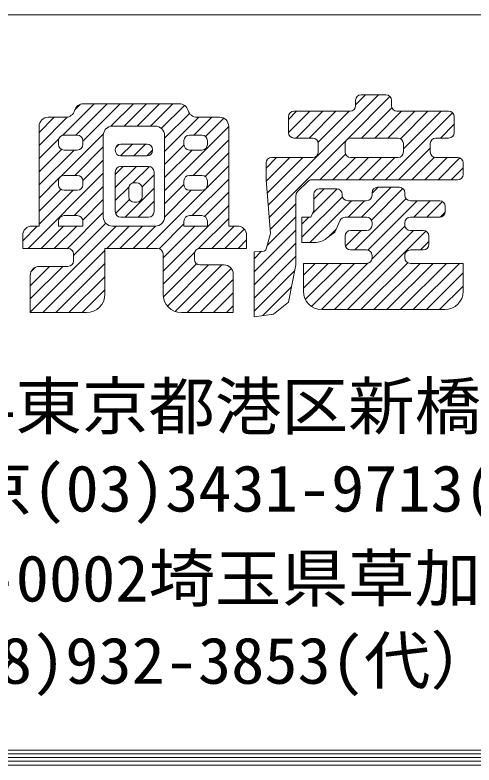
# Model space of a CAD drawing. Units: millimetres at full size; details may follow other scales. Extents: x -3475 to 3471, y -1129 to 1133.
# Drawn here: x -2811.3 to -2737.2, y -1129.1 to -1007.9 of the extents above; entities that cross this region are included whole.
import ezdxf
from ezdxf.enums import TextEntityAlignment as Align

# ---------------------------------------------------------------- set-up
doc = ezdxf.new("R2010")
doc.units = ezdxf.units.MM
doc.header["$LTSCALE"] = 4
doc.layers.add('0-0_0', color=7, linetype='Continuous', lineweight=9)
doc.layers.add('1-3_WAKU', color=7, linetype='Continuous', lineweight=9)
doc.styles.add('ＭＳ ゴシック', font='')
doc.styles.get('ＭＳ ゴシック').set_extended_font_data('MS Gothic')

msp = doc.modelspace()

# ---------------------------------------------------------------- linework, layer by layer
at = {"layer": '0-0_0'}
for p, q in [((-2770.428, -1038.66), (-2752.576, -1020.808)), ((-2757.619, -1027.973), (-2750.743, -1021.097)), ((-2756.296, -1022.408), (-2754.697, -1020.808)), ((-2756.296, -1021.696), (-2756.296, -1022.572)), ((-2751.394, -1020.808), (-2755.408, -1020.808)), ((-2750.506, -1022.572), (-2750.506, -1021.696)), ((-2803.676, -1027.361), (-2798.57, -1022.255)), ((-2801.658, -1023.222), (-2800.783, -1022.347)), ((-2801.511, -1027.317), (-2796.448, -1022.255)), ((-2800.386, -1028.314), (-2794.327, -1022.255)), ((-2784.795, -1022.255), (-2800.277, -1022.255)), ((-2795.845, -1025.894), (-2792.206, -1022.255)), ((-2793.7, -1025.871), (-2790.084, -1022.255)), ((-2791.579, -1025.871), (-2787.963, -1022.255)), ((-2789.458, -1025.871), (-2785.842, -1022.255)), ((-2787.693, -1026.228), (-2783.974, -1022.508)), ((-2755.324, -1027.8), (-2750.438, -1022.914)), ((-2787.175, -1027.831), (-2783.146, -1023.802)), ((-2767.152, -1024.778), (-2765.834, -1023.46)), ((-2767.152, -1026.9), (-2763.713, -1023.46)), ((-2757.184, -1023.46), (-2766.264, -1023.46)), ((-2765.93, -1027.8), (-2761.591, -1023.46)), ((-2763.809, -1027.8), (-2759.47, -1023.46)), ((-2762.358, -1028.469), (-2757.349, -1023.46)), ((-2753.202, -1027.8), (-2748.863, -1023.46)), ((-2751.467, -1034.549), (-2740.636, -1023.718)), ((-2751.081, -1027.8), (-2746.742, -1023.46)), ((-2741.262, -1023.46), (-2749.618, -1023.46)), ((-2749.061, -1027.901), (-2744.621, -1023.46)), ((-2748.576, -1029.537), (-2742.5, -1023.46)), ((-2807.439, -1029.003), (-2802.827, -1024.391)), ((-2807.439, -1026.882), (-2804.982, -1024.424)), ((-2803.13, -1024.424), (-2805.959, -1024.424)), ((-2787.175, -1029.952), (-2781.648, -1024.424)), ((-2782.419, -1027.317), (-2779.526, -1024.424)), ((-2778.282, -1024.424), (-2781.942, -1024.424)), ((-2780.533, -1027.553), (-2777.584, -1024.603)), ((-2767.152, -1024.348), (-2767.152, -1026.912)), ((-2740.374, -1026.912), (-2740.374, -1024.348)), ((-2807.439, -1025.904), (-2807.439, -1042.022)), ((-2795.586, -1025.871), (-2788.655, -1025.871)), ((-2787.175, -1036.316), (-2776.802, -1025.943)), ((-2776.802, -1042.022), (-2776.802, -1025.904)), ((-2742.596, -1027.8), (-2740.374, -1025.578)), ((-2804.009, -1034.058), (-2797.043, -1027.092)), ((-2801.274, -1027.317), (-2803.415, -1027.317)), ((-2797.066, -1040.542), (-2797.066, -1027.351)), ((-2787.175, -1027.351), (-2787.175, -1040.542)), ((-2781.131, -1027.317), (-2783.151, -1027.317)), ((-2807.439, -1031.124), (-2804.26, -1027.945)), ((-2804.303, -1028.205), (-2804.303, -1028.84)), ((-2800.386, -1028.84), (-2800.386, -1028.205)), ((-2795.089, -1029.381), (-2794.518, -1028.81)), ((-2794.276, -1030.689), (-2792.35, -1028.764)), ((-2789.993, -1028.764), (-2794.248, -1028.764)), ((-2792.158, -1030.692), (-2790.229, -1028.764)), ((-2787.175, -1032.073), (-2784.03, -1028.928)), ((-2784.039, -1028.205), (-2784.039, -1028.84)), ((-2782.564, -1033.826), (-2776.802, -1028.064)), ((-2780.243, -1028.84), (-2780.243, -1028.205)), ((-2770.264, -1040.619), (-2757.811, -1028.166)), ((-2766.264, -1027.8), (-2763.215, -1027.8)), ((-2762.327, -1028.688), (-2762.327, -1030.045)), ((-2757.985, -1030.045), (-2757.985, -1028.688)), ((-2757.097, -1027.8), (-2749.464, -1027.8)), ((-2748.576, -1028.688), (-2748.576, -1030.045)), ((-2744.234, -1030.045), (-2744.234, -1028.688)), ((-2743.346, -1027.8), (-2741.262, -1027.8)), ((-2807.439, -1033.246), (-2803.819, -1029.626)), ((-2807.439, -1035.367), (-2801.8, -1029.728)), ((-2803.415, -1029.728), (-2801.274, -1029.728)), ((-2801.656, -1033.826), (-2797.066, -1029.236)), ((-2795.136, -1029.652), (-2795.136, -1029.804)), ((-2790.036, -1030.692), (-2789.105, -1029.761)), ((-2789.105, -1029.804), (-2789.105, -1029.652)), ((-2787.175, -1034.195), (-2782.708, -1029.728)), ((-2783.151, -1029.728), (-2781.131, -1029.728)), ((-2780.612, -1033.996), (-2776.802, -1030.185)), ((-2749.346, -1034.549), (-2744.234, -1029.438)), ((-2800.389, -1034.681), (-2797.066, -1031.358)), ((-2794.248, -1030.692), (-2789.993, -1030.692)), ((-2770.77, -1032.64), (-2769.064, -1030.933)), ((-2770.754, -1034.744), (-2766.943, -1030.933)), ((-2770.591, -1036.702), (-2764.822, -1030.933)), ((-2763.215, -1030.933), (-2769.882, -1030.933)), ((-2762.074, -1034.549), (-2757.914, -1030.39)), ((-2759.952, -1034.549), (-2756.336, -1030.933)), ((-2757.831, -1034.549), (-2754.215, -1030.933)), ((-2749.464, -1030.933), (-2757.097, -1030.933)), ((-2755.71, -1034.549), (-2752.094, -1030.933)), ((-2753.588, -1034.549), (-2749.972, -1030.933)), ((-2747.224, -1034.549), (-2743.574, -1030.899)), ((-2745.103, -1034.549), (-2741.487, -1030.933)), ((-2739.815, -1030.933), (-2743.346, -1030.933)), ((-2742.982, -1034.549), (-2739.448, -1031.015)), ((-2795.136, -1033.67), (-2793.845, -1032.38)), ((-2795.136, -1035.792), (-2791.724, -1032.38)), ((-2789.752, -1032.38), (-2794.248, -1032.38)), ((-2792.28, -1035.058), (-2789.616, -1032.393)), ((-2790.133, -1045.638), (-2776.802, -1032.306)), ((-2770.77, -1031.821), (-2770.77, -1034.549)), ((-2740.86, -1034.549), (-2738.927, -1032.616)), ((-2738.927, -1033.661), (-2738.927, -1031.821)), ((-2809.225, -1045.638), (-2797.066, -1033.479)), ((-2801.274, -1033.826), (-2803.415, -1033.826)), ((-2795.136, -1033.268), (-2795.136, -1039.688)), ((-2790.819, -1035.718), (-2788.864, -1033.762)), ((-2788.864, -1039.688), (-2788.864, -1033.268)), ((-2781.131, -1033.826), (-2783.151, -1033.826)), ((-2807.439, -1037.488), (-2804.071, -1034.12)), ((-2804.303, -1034.714), (-2804.303, -1035.349)), ((-2800.386, -1035.349), (-2800.386, -1034.714)), ((-2791.682, -1035.031), (-2792.077, -1035.031)), ((-2784.039, -1034.714), (-2784.039, -1035.349)), ((-2782.708, -1040.335), (-2776.802, -1034.428)), ((-2780.243, -1035.349), (-2780.243, -1034.714)), ((-2764.034, -1034.809), (-2765.685, -1036.459)), ((-2739.815, -1034.549), (-2763.407, -1034.549)), ((-2807.439, -1039.61), (-2803.913, -1036.083)), ((-2807.439, -1041.731), (-2801.945, -1036.237)), ((-2803.415, -1036.237), (-2801.274, -1036.237)), ((-2801.8, -1040.335), (-2797.066, -1035.6)), ((-2795.136, -1037.913), (-2792.938, -1035.716)), ((-2793.556, -1040.576), (-2788.864, -1035.883)), ((-2792.965, -1035.919), (-2792.965, -1037.277)), ((-2790.794, -1037.277), (-2790.794, -1035.919)), ((-2787.177, -1040.56), (-2782.853, -1036.237)), ((-2787.175, -1038.437), (-2784.039, -1035.301)), ((-2783.151, -1036.237), (-2781.131, -1036.237)), ((-2763.274, -1039.992), (-2759.284, -1036.002)), ((-2763.051, -1037.648), (-2761.399, -1035.996)), ((-2759.355, -1035.996), (-2762.163, -1035.996)), ((-2755.372, -1040.576), (-2750.551, -1035.754)), ((-2753.741, -1041.066), (-2748.647, -1035.972)), ((-2753.642, -1036.724), (-2752.672, -1035.754)), ((-2749.223, -1035.754), (-2752.754, -1035.754)), ((-2780.702, -1040.45), (-2776.802, -1036.549)), ((-2764.981, -1043.82), (-2758.432, -1037.271)), ((-2763.051, -1036.884), (-2763.051, -1039.612)), ((-2758.467, -1037.036), (-2758.467, -1036.884)), ((-2753.642, -1036.642), (-2753.642, -1037.036)), ((-2748.335, -1037.036), (-2748.335, -1036.642)), ((-2800.402, -1041.058), (-2797.066, -1037.722)), ((-2795.085, -1039.983), (-2792.835, -1037.733)), ((-2792.077, -1038.165), (-2791.682, -1038.165)), ((-2791.435, -1040.576), (-2788.864, -1038.005)), ((-2787.416, -1049.285), (-2776.802, -1038.67)), ((-2770.101, -1042.577), (-2765.946, -1038.421)), ((-2763.713, -1044.674), (-2756.963, -1037.924)), ((-2754.53, -1037.924), (-2757.579, -1037.924)), ((-2757.494, -1040.576), (-2754.842, -1037.924)), ((-2756.433, -1045.879), (-2748.139, -1037.586)), ((-2754.335, -1045.903), (-2746.356, -1037.924)), ((-2742.71, -1037.924), (-2747.447, -1037.924)), ((-2746.887, -1040.576), (-2744.235, -1037.924)), ((-2744.766, -1040.576), (-2742.247, -1038.057)), ((-2802.861, -1045.638), (-2797.066, -1039.843)), ((-2742.638, -1040.57), (-2741.828, -1039.759)), ((-2741.822, -1039.688), (-2741.822, -1038.812)), ((-2801.274, -1040.335), (-2803.415, -1040.335)), ((-2794.248, -1040.576), (-2789.752, -1040.576)), ((-2781.131, -1040.335), (-2783.151, -1040.335)), ((-2781.678, -1045.668), (-2776.802, -1040.792)), ((-2770.578, -1045.175), (-2765.946, -1040.543)), ((-2764.981, -1041.699), (-2763.858, -1040.576)), ((-2759.674, -1042.986), (-2758.798, -1041.091)), ((-2757.992, -1040.576), (-2754.53, -1040.576)), ((-2747.447, -1040.576), (-2742.71, -1040.576)), ((-2810.093, -1044.385), (-2807.73, -1042.022)), ((-2808.887, -1055.906), (-2795.002, -1042.022)), ((-2807.439, -1042.022), (-2808.613, -1042.022)), ((-2807.104, -1045.638), (-2803.488, -1042.022)), ((-2804.982, -1045.638), (-2801.366, -1042.022)), ((-2804.303, -1041.223), (-2804.303, -1042.022)), ((-2800.386, -1042.022), (-2804.303, -1042.022)), ((-2801.891, -1046.789), (-2796.658, -1041.557)), ((-2800.386, -1042.022), (-2800.386, -1041.223)), ((-2796.497, -1045.638), (-2792.881, -1042.022)), ((-2788.655, -1042.022), (-2795.586, -1042.022)), ((-2794.376, -1045.638), (-2790.76, -1042.022)), ((-2792.254, -1045.638), (-2788.637, -1042.02)), ((-2788.052, -1045.679), (-2784.039, -1041.665)), ((-2787.416, -1047.164), (-2782.274, -1042.022)), ((-2784.039, -1041.223), (-2784.039, -1042.022)), ((-2780.243, -1042.022), (-2784.039, -1042.022)), ((-2780.243, -1042.022), (-2780.243, -1041.223)), ((-2779.526, -1045.638), (-2775.91, -1042.022)), ((-2775.387, -1042.022), (-2776.802, -1042.022)), ((-2753.667, -1047.356), (-2748.32, -1042.009)), ((-2753.642, -1041.464), (-2753.642, -1041.857)), ((-2748.335, -1041.857), (-2748.335, -1041.464)), ((-2810.093, -1043.502), (-2810.093, -1045.638)), ((-2777.405, -1045.638), (-2774.287, -1042.52)), ((-2773.907, -1045.638), (-2773.907, -1043.502)), ((-2772.7, -1049.419), (-2765.946, -1042.664)), ((-2761.043, -1044.051), (-2759.674, -1042.986)), ((-2760.709, -1043.791), (-2759.475, -1042.558)), ((-2759.712, -1055.522), (-2746.935, -1042.745)), ((-2757.938, -1045.263), (-2755.42, -1042.745)), ((-2757.59, -1055.522), (-2744.931, -1042.862)), ((-2754.53, -1042.745), (-2757.097, -1042.745)), ((-2745.363, -1042.745), (-2747.447, -1042.745)), ((-2775.284, -1045.638), (-2773.907, -1044.261)), ((-2764.981, -1044.674), (-2762.86, -1044.674)), ((-2757.985, -1043.633), (-2757.985, -1044.991)), ((-2745.826, -1045.879), (-2744.475, -1044.528)), ((-2744.475, -1044.991), (-2744.475, -1043.633)), ((-2810.093, -1045.638), (-2802.779, -1045.638)), ((-2796.824, -1053.044), (-2796.824, -1045.638)), ((-2796.824, -1045.638), (-2788.304, -1045.638)), ((-2781.462, -1045.638), (-2773.907, -1045.638)), ((-2772.7, -1051.54), (-2765.946, -1044.785)), ((-2757.097, -1045.879), (-2754.53, -1045.879)), ((-2747.447, -1045.879), (-2745.363, -1045.879)), ((-2806.863, -1056.004), (-2796.824, -1045.966)), ((-2801.891, -1046.526), (-2801.891, -1047.643)), ((-2787.416, -1051.406), (-2782.32, -1046.31)), ((-2787.416, -1046.526), (-2787.416, -1053.044)), ((-2782.35, -1047.402), (-2782.35, -1046.526)), ((-2772.7, -1047.297), (-2771.502, -1046.099)), ((-2772.7, -1053.661), (-2765.946, -1046.906)), ((-2753.642, -1046.767), (-2753.642, -1047.161)), ((-2748.335, -1047.161), (-2748.335, -1046.767)), ((-2804.741, -1056.004), (-2796.824, -1048.087)), ((-2787.377, -1053.489), (-2781.996, -1048.107)), ((-2786.718, -1054.952), (-2780.057, -1048.29)), ((-2785.47, -1055.824), (-2777.936, -1048.29)), ((-2777.558, -1048.29), (-2781.462, -1048.29)), ((-2764.74, -1048.049), (-2764.74, -1052.562)), ((-2754.53, -1048.049), (-2764.74, -1048.049)), ((-2764.74, -1049.943), (-2762.845, -1048.049)), ((-2764.74, -1052.064), (-2760.724, -1048.049)), ((-2764.423, -1053.869), (-2758.602, -1048.049)), ((-2763.435, -1055.002), (-2756.481, -1048.049)), ((-2761.828, -1055.517), (-2754.336, -1048.024)), ((-2755.469, -1055.522), (-2747.882, -1047.934)), ((-2753.348, -1055.522), (-2745.875, -1048.049)), ((-2751.226, -1055.522), (-2743.753, -1048.049)), ((-2749.105, -1055.522), (-2741.632, -1048.049)), ((-2738.927, -1048.049), (-2747.447, -1048.049)), ((-2746.984, -1055.522), (-2739.511, -1048.049)), ((-2738.927, -1052.562), (-2738.927, -1048.049)), ((-2808.887, -1051.664), (-2805.754, -1048.531)), ((-2808.887, -1053.785), (-2803.632, -1048.531)), ((-2808.752, -1049.408), (-2808.009, -1048.665)), ((-2802.779, -1048.531), (-2807.407, -1048.531)), ((-2783.528, -1056.004), (-2776.391, -1048.866)), ((-2772.7, -1055.783), (-2766.13, -1049.212)), ((-2744.862, -1055.522), (-2738.927, -1049.586)), ((-2808.887, -1050.011), (-2808.887, -1056.004)), ((-2802.62, -1056.004), (-2796.824, -1050.208)), ((-2781.407, -1056.004), (-2776.078, -1050.675)), ((-2776.078, -1056.004), (-2776.078, -1049.77)), ((-2771.287, -1056.491), (-2766.661, -1051.865)), ((-2742.741, -1055.522), (-2738.927, -1051.707)), ((-2800.499, -1056.004), (-2796.824, -1052.33)), ((-2779.286, -1056.004), (-2776.078, -1052.796)), ((-2777.164, -1056.004), (-2776.078, -1054.917)), ((-2761.78, -1055.522), (-2741.887, -1055.522)), ((-2808.887, -1056.004), (-2799.784, -1056.004)), ((-2784.456, -1056.004), (-2776.078, -1056.004))]:
    msp.add_line(p, q, dxfattribs=at)
for points in [[(-2770.679, -1045.544), (-2770.047, -1043.228), (-2770.77, -1034.549)], [(-2765.946, -1037.087), (-2765.946, -1048.29), (-2767.152, -1054.316), (-2769.564, -1056.245), (-2772.7, -1056.692)], [(-2764.981, -1044.674), (-2764.981, -1040.576), (-2763.533, -1040.576), (-2763.051, -1039.491)], [(-2772.7, -1056.692), (-2772.7, -1046.196), (-2771.065, -1046.063)]]:
    msp.add_lwpolyline(points, dxfattribs=at)
for centre, radius, start, end in [((-2755.408, -1021.696), 0.888, 90, 180), ((-2751.394, -1021.696), 0.888, 0, 90), ((-2800.277, -1023.735), 1.48, 90, 164.512), ((-2784.795, -1023.735), 1.48, 15.488, 90), ((-2757.184, -1022.572), 0.888, 270, 0), ((-2749.618, -1022.572), 0.888, 180, 270), ((-2803.13, -1022.944), 1.48, 270, 344.512), ((-2781.942, -1022.944), 1.48, 195.488, 270), ((-2766.264, -1024.348), 0.888, 90, 180), ((-2741.262, -1024.348), 0.888, 0, 90), ((-2805.959, -1025.904), 1.48, 90, 180), ((-2778.282, -1025.904), 1.48, 0, 90), ((-2795.586, -1027.351), 1.48, 90, 180), ((-2788.655, -1027.351), 1.48, 0, 90), ((-2803.415, -1028.205), 0.888, 90, 180), ((-2801.274, -1028.205), 0.888, 0, 90), ((-2783.151, -1028.205), 0.888, 90, 180), ((-2781.131, -1028.205), 0.888, 0, 90), ((-2766.264, -1026.912), 0.888, 180, 270), ((-2741.262, -1026.912), 0.888, 270, 0), ((-2803.415, -1028.84), 0.888, 180, 270), ((-2801.274, -1028.84), 0.888, 270, 0), ((-2794.248, -1029.652), 0.888, 90, 180), ((-2789.993, -1029.652), 0.888, 0, 90), ((-2783.151, -1028.84), 0.888, 180, 270), ((-2781.131, -1028.84), 0.888, 270, 0), ((-2763.215, -1028.688), 0.888, 0, 90), ((-2757.097, -1028.688), 0.888, 90, 180), ((-2749.464, -1028.688), 0.888, 0, 90), ((-2743.346, -1028.688), 0.888, 90, 180), ((-2794.248, -1029.804), 0.888, 180, 270), ((-2789.993, -1029.804), 0.888, 270, 0), ((-2763.215, -1030.045), 0.888, 270, 0), ((-2757.097, -1030.045), 0.888, 180, 270), ((-2749.464, -1030.045), 0.888, 270, 0), ((-2743.346, -1030.045), 0.888, 180, 270), ((-2769.882, -1031.821), 0.888, 90, 180), ((-2739.815, -1031.821), 0.888, 0, 90), ((-2794.248, -1033.268), 0.888, 90, 180), ((-2789.752, -1033.268), 0.888, 0, 90), ((-2803.415, -1034.714), 0.888, 90, 180), ((-2801.274, -1034.714), 0.888, 0, 90), ((-2783.151, -1034.714), 0.888, 90, 180), ((-2781.131, -1034.714), 0.888, 0, 90), ((-2739.815, -1033.661), 0.888, 270, 0), ((-2792.077, -1035.919), 0.888, 90, 180), ((-2791.682, -1035.919), 0.888, 0, 90), ((-2763.407, -1035.437), 0.888, 90, 134.9788), ((-2803.415, -1035.349), 0.888, 180, 270), ((-2801.274, -1035.349), 0.888, 270, 0), ((-2783.151, -1035.349), 0.888, 180, 270), ((-2781.131, -1035.349), 0.888, 270, 0), ((-2762.163, -1036.884), 0.888, 90, 180), ((-2759.355, -1036.884), 0.888, 0, 90), ((-2752.754, -1036.642), 0.888, 90, 180), ((-2749.223, -1036.642), 0.888, 0, 90), ((-2792.077, -1037.277), 0.888, 180, 270), ((-2791.682, -1037.277), 0.888, 270, 0), ((-2765.058, -1037.087), 0.888, 134.9788, 180), ((-2757.579, -1037.036), 0.888, 180, 270), ((-2754.53, -1037.036), 0.888, 270, 0), ((-2747.447, -1037.036), 0.888, 180, 270), ((-2742.71, -1038.812), 0.888, 0, 90), ((-2794.248, -1039.688), 0.888, 180, 270), ((-2789.752, -1039.688), 0.888, 270, 0), ((-2742.71, -1039.688), 0.888, 270, 0), ((-2803.415, -1041.223), 0.888, 90, 180), ((-2801.274, -1041.223), 0.888, 0, 90), ((-2795.586, -1040.542), 1.48, 180, 270), ((-2788.655, -1040.542), 1.48, 270, 0), ((-2783.151, -1041.223), 0.888, 90, 180), ((-2781.131, -1041.223), 0.888, 0, 90), ((-2757.992, -1041.464), 0.888, 90, 155.209), ((-2754.53, -1041.464), 0.888, 0, 90), ((-2747.447, -1041.464), 0.888, 90, 180), ((-2808.613, -1043.502), 1.48, 90, 180), ((-2775.387, -1043.502), 1.48, 0, 90), ((-2754.53, -1041.857), 0.888, 270, 0), ((-2747.447, -1041.857), 0.888, 180, 270), ((-2757.097, -1043.633), 0.888, 90, 180), ((-2745.363, -1043.633), 0.888, 0, 90), ((-2762.86, -1041.714), 2.96, 270, 307.854), ((-2802.779, -1046.526), 0.888, 0, 90), ((-2788.304, -1046.526), 0.888, 0, 90), ((-2781.462, -1046.526), 0.888, 90, 180), ((-2771.536, -1045.31), 0.888, 301.98631, 344.73412), ((-2757.097, -1044.991), 0.888, 180, 270), ((-2754.53, -1046.767), 0.888, 0, 90), ((-2747.447, -1046.767), 0.888, 90, 180), ((-2745.363, -1044.991), 0.888, 270, 0), ((-2754.53, -1047.161), 0.888, 270, 0), ((-2747.447, -1047.161), 0.888, 180, 270), ((-2802.779, -1047.643), 0.888, 270, 0), ((-2781.462, -1047.402), 0.888, 180, 270), ((-2777.558, -1049.77), 1.48, 0, 90), ((-2807.407, -1050.011), 1.48, 90, 180), ((-2799.784, -1053.044), 2.96, 270, 0), ((-2784.456, -1053.044), 2.96, 180, 270), ((-2761.78, -1052.562), 2.96, 180, 270), ((-2741.887, -1052.562), 2.96, 270, 0)]:
    msp.add_arc(centre, radius, start, end, dxfattribs=at)
at = {"layer": '1-3_WAKU'}
for p, q in [((-3474.204, -1007.91), (-274.204, -1007.91)), ((-3473.004, -1126.71), (-275.404, -1126.71)), ((-3474.204, -1127.91), (-274.204, -1127.91)), ((-3473.604, -1127.31), (-274.804, -1127.31)), ((-3475.404, -1129.11), (-273.004, -1129.11)), ((-3474.804, -1128.51), (-273.604, -1128.51))]:
    msp.add_line(p, q, dxfattribs=at)

# ---------------------------------------------------------------- texts
at = {"layer": '0-0_0', "style": 'ＭＳ ゴシック', "width": 1.05}
for s, p in [('本社〒105-0004東京都港区新橋5-8-11新橋エンタービル3Ｆ', (-2886.423, -1077.122)), ('TEL.東京(03)3431-9713(代）  FAX.(03)3431-9708', (-2851.477, -1090.411)), ('関東支店〒340-0002埼玉県草加市青柳6-16-1', (-2886.423, -1104.946)), ('TEL.(048)932-3853(代）  FAX.(048)931-8164', (-2851.477, -1118.235))]:
    msp.add_text(s, height=7.507, dxfattribs=at).set_placement(p, align=Align.BOTTOM_LEFT)

doc.saveas('drawing.dxf')
